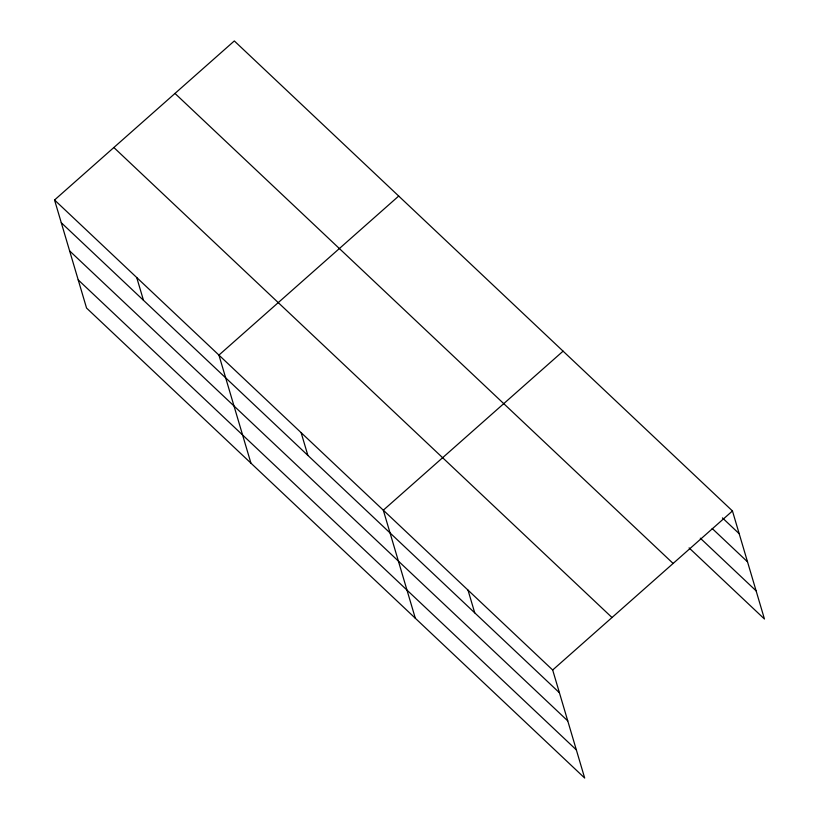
<?xml version="1.0" encoding="UTF-8"?>
<svg xmlns="http://www.w3.org/2000/svg" width="819" height="819" viewBox="0 0 819 819"><rect width="100%" height="100%" fill="white"/><g stroke="black" fill="none" stroke-linecap="round" stroke-linejoin="round"><path stroke-width="1.23" d="M54.545 199.99L552.682 670.003L584.684 778.05L86.548 308.036L54.545 199.99L234.316 40.95L732.452 510.964L764.455 619.01L689.086 547.891M398.699 196.058L218.929 355.098L250.931 463.144M563.083 351.156L383.312 510.196L415.315 618.243M552.682 670.003L732.452 510.964M722.44 517.905L739.188 533.712M712.172 528.49L747.532 561.854M700.286 538.175L756.121 590.857M174.99 93.438L673.126 563.452M113.861 147.512L612.008 617.526M61.282 222.737L559.418 692.751M69.615 250.88L567.762 720.894M78.204 279.883L576.351 749.897M467.997 590.1L474.733 612.847M301.126 432.647L307.862 455.395M136.732 277.539L143.468 300.286"/></g></svg>
